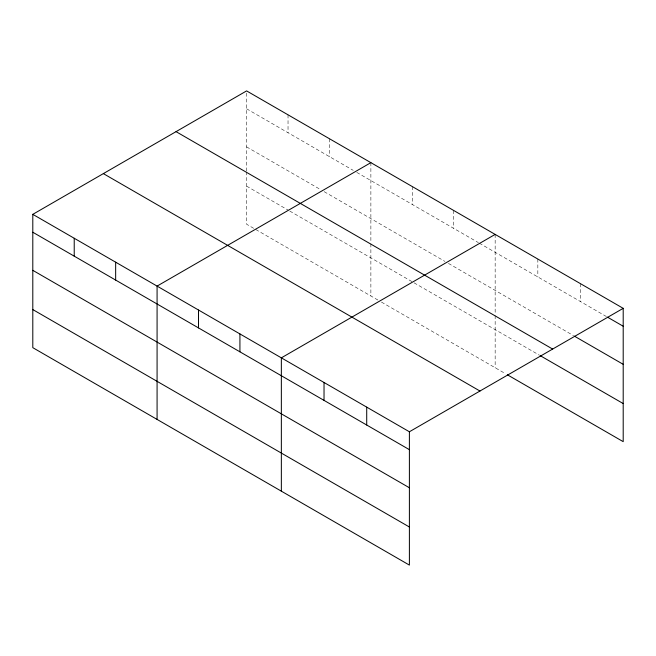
<?xml version="1.0" encoding="UTF-8"?>
<svg xmlns="http://www.w3.org/2000/svg" width="656" height="656" viewBox="0 0 656 656"><rect width="100%" height="100%" fill="white"/><g stroke="black" fill="none" stroke-linecap="round" stroke-linejoin="round"><path stroke-width="0.49" stroke-dasharray="3.28 2.46" d="M246.607 171.044L246.607 90.905M246.607 108.806L353.256 170.38M356.782 172.413L478.413 242.638M479.29 243.146L606.652 316.676M246.607 146.895L320.645 189.641M324.171 191.675L444.916 261.391M448.442 263.425L573.549 335.651M246.607 186.14L288.033 210.051M289.796 211.076L412.304 281.801M414.067 282.826L539.585 355.281M377.93 300.046L246.607 224.229L246.607 172.052M381.456 302.088L505.612 373.764M580.519 283.687L580.519 301.588M537.838 259.046L537.838 276.947M495.157 234.405L495.157 314.544M495.157 315.552L495.157 367.729M453.731 210.494L453.731 228.386M412.304 186.575L412.304 204.467M370.878 162.655L370.878 242.794M370.878 243.802L370.878 295.979M329.46 138.744L329.46 156.636M288.033 114.825L288.033 132.717"/><path stroke-width="0.98" d="M507.35 374.773L623.2 441.652L623.2 308.336L246.607 90.905L32.8 214.348L32.8 347.664L409.393 565.095L409.393 431.771L32.8 214.348M370.878 162.655L157.079 286.098L157.079 419.414M495.157 234.405L281.35 357.848L281.35 491.172M409.393 431.771L623.2 308.336M607.522 317.176L623.2 326.229M574.418 336.159L623.2 364.318M176.046 131.643L552.647 349.066M540.454 355.79L623.2 403.563M103.353 173.61L479.954 391.033M32.8 232.24L409.393 449.663M32.8 270.329L409.393 487.761M32.8 309.575L409.393 527.006M366.712 407.13L366.712 425.022M324.031 382.489L324.031 400.381M239.924 333.929L239.924 351.829M198.506 310.017L198.506 327.91M115.653 262.179L115.653 280.079M74.226 238.267L74.226 256.16"/></g></svg>
